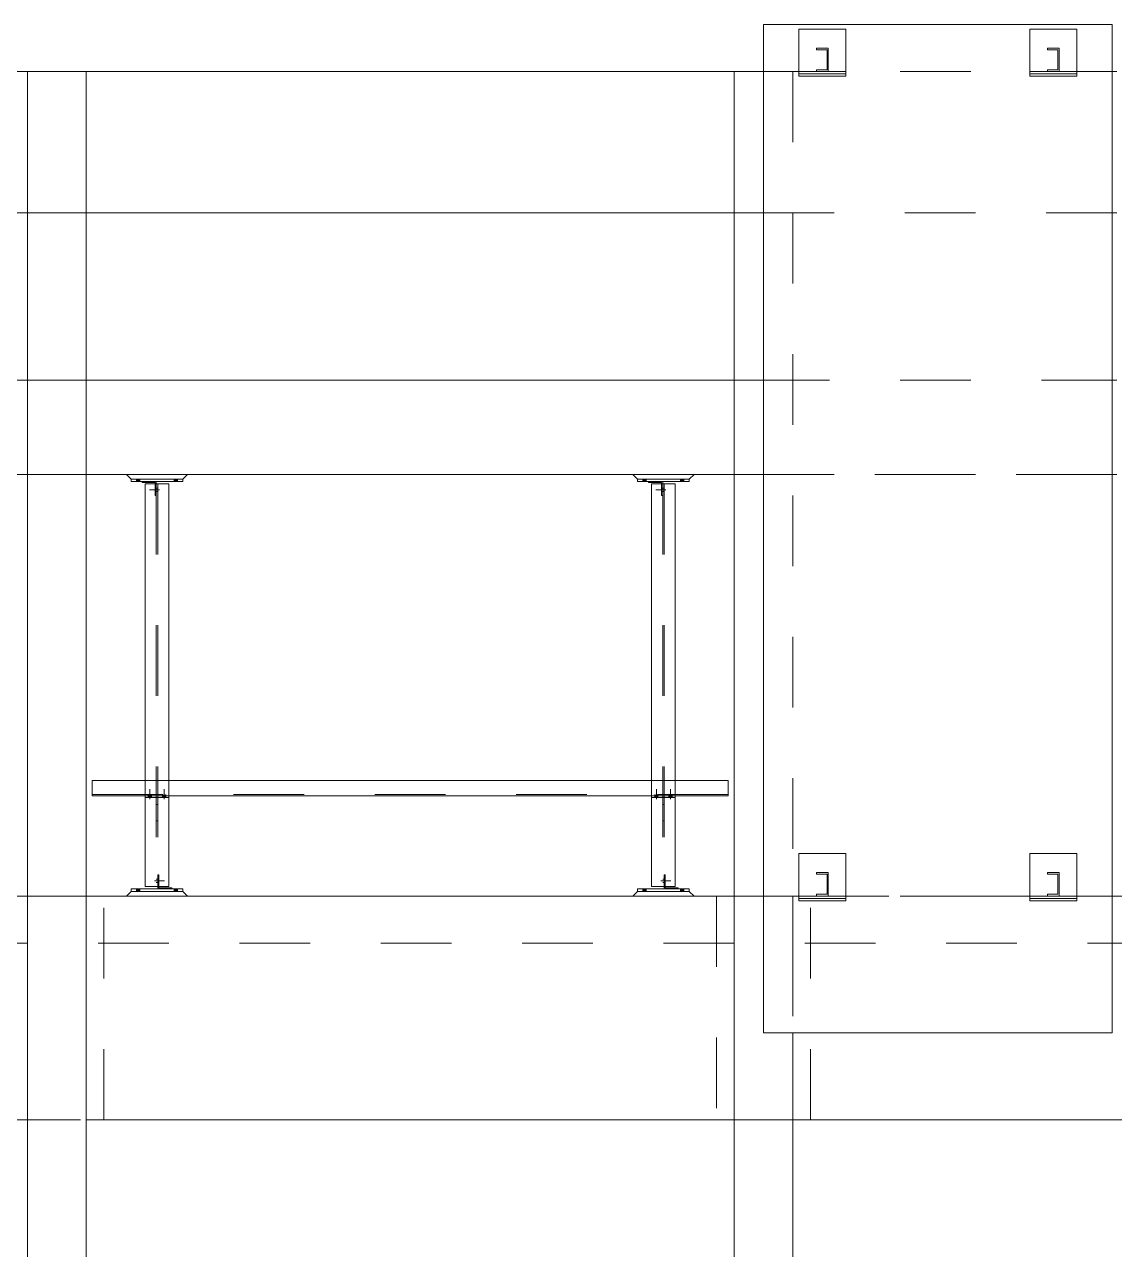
# Model space of a CAD drawing. Header units: millimetres. Extents: x 663313 to 1226001, y 1431724 to 1620898.
# Drawn here: x 663731.79 to 663736.42, y 1524734.38 to 1524739.58 of the extents above; entities that cross this region are included whole.
import ezdxf

# ---------------------------------------------------------------- set-up
doc = ezdxf.new("R2010")
doc.units = ezdxf.units.MM
for name, pattern in [('XKITLINE00', [0]), ('XKITLINE01', [4, 1, -1, 1, -1]), ('XKITLINE02', [4, 2, -2])]:
    doc.linetypes.add(name, pattern=pattern)
for name, color, linetype, lineweight in [('Bolt', 7, 'Continuous', 0), ('Part', 7, 'Continuous', 0), ('S-GRID', 7, 'Continuous', 9)]:
    doc.layers.add(name, color=color, linetype=linetype, lineweight=lineweight)

# ---------------------------------------------------------------- blocks, each defined once
blk = doc.blocks.new('*A2523977')
at = {"layer": 'Part', "color": 7, "linetype": 'XKITLINE00', "lineweight": 0}
for p, q in [((217.067282, 41.815369), (267.900591, 41.815369)), ((277.900591, 41.815369), (277.767257, 41.815369)), ((217.067282, 37.815369), (267.900591, 37.815369)), ((277.900591, 37.815369), (277.767257, 37.815369))]:
    blk.add_line(p, q, dxfattribs=at)
at = {"layer": 'Part', "color": 7, "linetype": 'XKITLINE02', "lineweight": 0}
for p, q in [((277.767257, 41.815369), (267.900591, 41.815369)), ((267.900591, 37.815369), (277.767257, 37.815369))]:
    blk.add_line(p, q, dxfattribs=at)
blk = doc.blocks.new('*A2524978')
at = {"layer": 'Part', "color": 7, "linetype": 'XKITLINE02', "lineweight": 0}
for p, q in [((268.900572, 41.748703), (268.900572, 41.815369)), ((268.900572, 41.815369), (268.900586, 41.815369)), ((268.900572, 41.815369), (270.233919, 41.815369)), ((268.900586, 41.748703), (268.900572, 41.748703)), ((268.900572, 41.748703), (270.233919, 41.748703)), ((268.900586, 41.748703), (268.900586, 41.815369)), ((270.233905, 41.748703), (270.233905, 41.815369)), ((270.233919, 41.815369), (270.233919, 41.748703))]:
    blk.add_line(p, q, dxfattribs=at)
blk = doc.blocks.new('*A2525979')
at = {"layer": 'Part', "color": 7, "linetype": 'XKITLINE02', "lineweight": 0}
for p, q in [((270.233921, 43.015369), (268.900587, 43.015369)), ((268.900587, 43.015369), (268.900587, 41.682036)), ((268.900588, 41.682036), (268.900588, 43.015369)), ((270.233921, 41.682036), (270.233921, 43.015369)), ((270.233921, 43.015369), (270.233921, 41.682036)), ((268.900587, 41.682036), (270.233921, 41.682036))]:
    blk.add_line(p, q, dxfattribs=at)
blk = doc.blocks.new('*A2526980')
at = {"layer": 'Part', "color": 7, "linetype": 'XKITLINE02', "lineweight": 0}
for p, q in [((269.400574, 42.432036), (269.400574, 42.482036)), ((269.400574, 42.482036), (269.733921, 42.482036)), ((269.700587, 42.432036), (269.400574, 42.432036)), ((269.400587, 42.432036), (269.400587, 42.482036)), ((269.700574, 41.865369), (269.700574, 42.432036)), ((269.700587, 41.865369), (269.700587, 42.432036)), ((269.733907, 41.815369), (269.733907, 42.482036)), ((269.733921, 41.815369), (269.733921, 42.482036)), ((269.400574, 41.815369), (269.400574, 41.865369)), ((269.400574, 41.865369), (269.700587, 41.865369)), ((269.733921, 41.815369), (269.400574, 41.815369)), ((269.400587, 41.815369), (269.400587, 41.865369))]:
    blk.add_line(p, q, dxfattribs=at)
blk = doc.blocks.new('*A2527981')
at = {"layer": 'S-GRID', "color": 7, "linetype": 'XKITLINE01', "lineweight": 0}
blk.add_line((170.447252, 18.482036), (412.473057, 18.482036), dxfattribs=at)
blk = doc.blocks.new('*A2528982')
at = {"layer": 'Part', "color": 7, "linetype": 'XKITLINE00', "lineweight": 0}
for p, q in [((217.067303, 33.082036), (267.900591, 33.082036)), ((277.900591, 33.082036), (277.767257, 33.082036)), ((217.067303, 30.415369), (267.900591, 30.415369)), ((277.900591, 30.415369), (277.767257, 30.415369))]:
    blk.add_line(p, q, dxfattribs=at)
at = {"layer": 'Part', "color": 7, "linetype": 'XKITLINE02', "lineweight": 0}
for p, q in [((277.767257, 33.082036), (267.900591, 33.082036)), ((397.052182, 30.415369), (267.900591, 30.415369)), ((267.900591, 30.415369), (277.767257, 30.415369))]:
    blk.add_line(p, q, dxfattribs=at)
blk = doc.blocks.new('*A2529983')
at = {"layer": 'Part', "color": 7, "linetype": 'XKITLINE02', "lineweight": 0}
for p, q in [((217.06746, 18.482036), (336.243297, 18.482036)), ((217.06746, 17.148703), (336.243297, 17.148703))]:
    blk.add_line(p, q, dxfattribs=at)
blk = doc.blocks.new('*A2530984')
at = {"layer": 'Part', "color": 7, "linetype": 'XKITLINE00', "lineweight": 0}
for p, q in [((248.733949, 18.482036), (248.733932, 18.482036)), ((248.733949, 12.148703), (248.733949, 18.482036)), ((248.733949, 18.482036), (267.900591, 18.482036)), ((277.900591, 18.482036), (277.767257, 18.482036)), ((287.067282, 14.615369), (287.067282, 12.148703)), ((248.733932, 12.148703), (248.733949, 12.148703)), ((287.067282, 12.148703), (248.733949, 12.148703))]:
    blk.add_line(p, q, dxfattribs=at)
at = {"layer": 'Part', "color": 7, "linetype": 'XKITLINE02', "lineweight": 0}
for p, q in [((248.733932, 18.482036), (248.733932, 12.148703)), ((248.733932, 18.482036), (248.733949, 18.482036)), ((277.767257, 18.482036), (267.900591, 18.482036)), ((287.067282, 18.482036), (277.900591, 18.482036)), ((287.067265, 12.148703), (287.067265, 18.482036)), ((287.067282, 18.482036), (287.067282, 14.615369)), ((248.733949, 12.148703), (248.733932, 12.148703))]:
    blk.add_line(p, q, dxfattribs=at)
blk = doc.blocks.new('*A2531985')
at = {"layer": 'Part', "color": 7, "linetype": 'XKITLINE00', "lineweight": 0}
for p, q in [((277.767257, 43.148703), (267.90058, 43.148703)), ((267.900591, 14.615369), (267.900591, 43.148703)), ((277.767257, 43.148703), (277.767257, 14.615369)), ((277.767257, 14.615369), (267.90058, 14.615369))]:
    blk.add_line(p, q, dxfattribs=at)
at = {"layer": 'Part', "color": 7, "linetype": 'XKITLINE02', "lineweight": 0}
for p, q in [((267.90058, 43.148703), (267.90058, 14.615369)), ((277.767247, 14.615369), (277.767247, 43.148703))]:
    blk.add_line(p, q, dxfattribs=at)
blk = doc.blocks.new('*A2532986')
at = {"layer": 'Part', "color": 7, "linetype": 'XKITLINE02', "lineweight": 0}
for p, q in [((268.900565, 18.415369), (268.900565, 18.482036)), ((268.900565, 18.482036), (268.900579, 18.482036)), ((268.900565, 18.482036), (270.233912, 18.482036)), ((268.900579, 18.415369), (268.900565, 18.415369)), ((268.900565, 18.415369), (270.233912, 18.415369)), ((268.900579, 18.415369), (268.900579, 18.482036)), ((270.233898, 18.415369), (270.233898, 18.482036)), ((270.233912, 18.482036), (270.233912, 18.415369))]:
    blk.add_line(p, q, dxfattribs=at)
blk = doc.blocks.new('*A2533987')
at = {"layer": 'Part', "color": 7, "linetype": 'XKITLINE02', "lineweight": 0}
for p, q in [((270.233914, 19.682036), (268.90058, 19.682036)), ((268.90058, 19.682036), (268.90058, 18.348703)), ((268.900581, 18.348703), (268.900581, 19.682036)), ((270.233914, 18.348703), (270.233914, 19.682036)), ((270.233914, 19.682036), (270.233914, 18.348703)), ((268.90058, 18.348703), (270.233914, 18.348703))]:
    blk.add_line(p, q, dxfattribs=at)
blk = doc.blocks.new('*A2534988')
at = {"layer": 'Part', "color": 7, "linetype": 'XKITLINE02', "lineweight": 0}
for p, q in [((269.400567, 19.098703), (269.400567, 19.148703)), ((269.400567, 19.148703), (269.733914, 19.148703)), ((269.70058, 19.098703), (269.400567, 19.098703)), ((269.40058, 19.098703), (269.40058, 19.148703)), ((269.700567, 18.532036), (269.700567, 19.098703)), ((269.70058, 18.532036), (269.70058, 19.098703)), ((269.7339, 18.482036), (269.7339, 19.148703)), ((269.733914, 18.482036), (269.733914, 19.148703)), ((269.400567, 18.482036), (269.400567, 18.532036)), ((269.400567, 18.532036), (269.70058, 18.532036)), ((269.733914, 18.482036), (269.400567, 18.482036)), ((269.40058, 18.482036), (269.40058, 18.532036))]:
    blk.add_line(p, q, dxfattribs=at)
blk = doc.blocks.new('*A25961050')
at = {"layer": 'Part', "color": 7, "linetype": 'XKITLINE02', "lineweight": 0}
for p, q in [((249.233932, 18.482036), (246.567259, 18.482036)), ((246.567265, 18.482036), (246.567265, 12.148703)), ((249.233932, 12.148703), (249.233932, 18.482036)), ((246.567259, 12.148703), (249.233932, 12.148703))]:
    blk.add_line(p, q, dxfattribs=at)
blk = doc.blocks.new('*A25981052')
at = {"layer": 'Part', "color": 7, "linetype": 'XKITLINE00', "lineweight": 0}
for p, q in [((267.067262, 18.482036), (267.900591, 18.482036)), ((267.067282, -8.917981), (267.067282, 18.482036)), ((268.733949, 14.615369), (268.733949, -8.917981))]:
    blk.add_line(p, q, dxfattribs=at)
at = {"layer": 'Part', "color": 7, "linetype": 'XKITLINE02', "lineweight": 0}
for p, q in [((267.067262, -8.917981), (267.067262, 18.482036)), ((267.067282, 18.482036), (267.067262, 18.482036)), ((267.900591, 18.482036), (268.733949, 18.482036)), ((268.733928, -8.917981), (268.733928, 18.482036)), ((268.733949, 18.482036), (268.733949, 14.615369)), ((268.733949, -8.917981), (267.067262, -8.917981))]:
    blk.add_line(p, q, dxfattribs=at)
blk = doc.blocks.new('*A25991053')
at = {"layer": 'Part', "color": 7, "linetype": 'XKITLINE02', "lineweight": 0}
for p, q in [((248.900608, 21.748703), (248.900608, 21.315369)), ((248.900608, 21.748703), (248.900617, 21.748703)), ((248.900609, 21.748703), (248.900617, 21.748703)), ((266.900608, 21.748703), (266.900608, 21.315369)), ((248.900617, 21.315369), (248.900608, 21.315369)), ((248.900609, 21.355369), (248.900616, 21.355369)), ((248.900609, 21.355369), (266.900616, 21.355369))]:
    blk.add_line(p, q, dxfattribs=at)
at = {"layer": 'Part', "color": 7, "linetype": 'XKITLINE00', "lineweight": 0}
for p, q in [((248.900617, 21.748703), (248.900617, 21.315369)), ((248.900617, 21.748703), (266.900617, 21.748703)), ((266.900617, 21.748703), (266.900617, 21.315369)), ((248.900608, 21.315369), (248.900617, 21.315369)), ((266.900617, 21.315369), (248.900617, 21.315369))]:
    blk.add_line(p, q, dxfattribs=at)
blk = doc.blocks.new('*A26001054')
at = {"layer": 'Part', "color": 7, "linetype": 'XKITLINE00', "lineweight": 0}
for p, q in [((267.067262, 41.815369), (267.900591, 41.815369)), ((267.067282, 18.482036), (267.067282, 41.815369)), ((267.067262, 18.482036), (267.900591, 18.482036))]:
    blk.add_line(p, q, dxfattribs=at)
at = {"layer": 'Part', "color": 7, "linetype": 'XKITLINE02', "lineweight": 0}
for p, q in [((267.067262, 41.815369), (267.067262, 18.482036)), ((267.067282, 41.815369), (267.067262, 41.815369)), ((267.900591, 41.815369), (268.733949, 41.815369)), ((268.733928, 41.815369), (268.733928, 18.482036)), ((268.733949, 41.815369), (268.733949, 18.482036)), ((267.067282, 18.482036), (267.067262, 18.482036)), ((268.733949, 18.482036), (267.900591, 18.482036))]:
    blk.add_line(p, q, dxfattribs=at)
blk = doc.blocks.new('*A26011055')
at = {"layer": 'Part', "color": 7, "linetype": 'XKITLINE00', "lineweight": 0}
for p, q in [((251.467274, 30.282036), (250.0006, 30.282036)), ((251.467274, 30.215369), (250.0006, 30.215369)), ((250.000607, 30.215369), (250.000607, 30.282036)), ((251.467274, 30.282036), (251.467266, 30.282036)), ((251.467266, 30.215369), (251.467274, 30.215369)), ((251.467274, 30.215369), (251.467274, 30.282036))]:
    blk.add_line(p, q, dxfattribs=at)
at = {"layer": 'Part', "color": 7, "linetype": 'XKITLINE02', "lineweight": 0}
for p, q in [((250.0006, 30.215369), (250.0006, 30.282036)), ((250.0006, 30.282036), (250.000607, 30.282036)), ((250.0006, 30.215369), (250.000607, 30.215369)), ((251.467266, 30.215369), (251.467266, 30.282036))]:
    blk.add_line(p, q, dxfattribs=at)
blk = doc.blocks.new('*A26021056')
at = {"layer": 'Part', "color": 7, "linetype": 'XKITLINE02', "lineweight": 0}
for p, q in [((251.600609, 30.415369), (249.867265, 30.415369)), ((249.867265, 30.415369), (250.0006, 30.282036)), ((250.0006, 30.282036), (250.000607, 30.282036)), ((251.467266, 30.282036), (251.600598, 30.415369)), ((251.600609, 30.415369), (251.600598, 30.415369))]:
    blk.add_line(p, q, dxfattribs=at)
at = {"layer": 'Part', "color": 7, "linetype": 'XKITLINE00', "lineweight": 0}
for p, q in [((250.000607, 30.282036), (249.867275, 30.415369)), ((251.467274, 30.282036), (250.0006, 30.282036)), ((251.467266, 30.282036), (251.467274, 30.282036)), ((251.467274, 30.282036), (251.600609, 30.415369))]:
    blk.add_line(p, q, dxfattribs=at)
blk = doc.blocks.new('*A26031057')
at = {"layer": 'Part', "color": 7, "linetype": 'XKITLINE02', "lineweight": 0}
for p, q in [((250.313935, 30.182036), (250.313935, 30.215369)), ((250.313935, 30.215369), (250.713939, 30.215369)), ((250.680602, 29.815369), (250.680602, 30.182036)), ((250.713935, 29.815369), (250.713935, 30.215369)), ((250.680606, 30.148703), (250.680606, 29.815369)), ((250.713939, 30.148703), (250.713939, 29.815369)), ((250.713939, 29.815369), (250.680602, 29.815369))]:
    blk.add_line(p, q, dxfattribs=at)
at = {"layer": 'Part', "color": 7, "linetype": 'XKITLINE00', "lineweight": 0}
for p, q in [((250.313939, 30.182036), (250.313935, 30.182036)), ((250.313939, 30.182036), (250.313939, 30.215369)), ((250.680606, 30.182036), (250.313939, 30.182036)), ((250.680602, 30.182036), (250.680606, 30.182036)), ((250.680606, 30.182036), (250.680606, 30.148703)), ((250.713939, 30.215369), (250.713939, 30.148703))]:
    blk.add_line(p, q, dxfattribs=at)
blk = doc.blocks.new('*A26041058')
at = {"layer": 'Part', "color": 7, "linetype": 'XKITLINE02', "lineweight": 0}
for p, q in [((264.733934, 30.148703), (264.733934, 18.748703)), ((264.733934, 30.148703), (264.73394, 30.148703)), ((264.733934, 30.148703), (264.73394, 30.148703)), ((264.733934, 18.748703), (264.733934, 30.148703)), ((265.047267, 30.148703), (265.047267, 18.748703)), ((265.047273, 30.148703), (265.047273, 18.748703)), ((265.087267, 30.148703), (265.087267, 18.748703)), ((265.087273, 30.148703), (265.087273, 18.748703)), ((265.4006, 30.148703), (265.4006, 18.748703)), ((265.400601, 18.748703), (265.400601, 30.148703)), ((264.73394, 21.748703), (264.73394, 21.275369)), ((265.400607, 21.748703), (265.400607, 21.275369)), ((264.733934, 18.748703), (264.73394, 18.748703)), ((264.733934, 18.748703), (264.73394, 18.748703))]:
    blk.add_line(p, q, dxfattribs=at)
at = {"layer": 'Part', "color": 7, "linetype": 'XKITLINE00', "lineweight": 0}
for p, q in [((265.400607, 30.148703), (264.73394, 30.148703)), ((264.73394, 30.148703), (264.73394, 21.748703)), ((265.400607, 30.148703), (265.400607, 21.748703)), ((264.73394, 21.275369), (264.73394, 18.748703)), ((265.400607, 21.275369), (265.400607, 18.748703)), ((264.73394, 18.748703), (265.400607, 18.748703))]:
    blk.add_line(p, q, dxfattribs=at)
blk = doc.blocks.new('*A26051059')
at = {"layer": 'Part', "color": 7, "linetype": 'XKITLINE02', "lineweight": 0}
for p, q in [((250.4006, 30.148703), (250.400607, 30.148703)), ((250.4006, 18.748703), (250.4006, 30.148703)), ((250.400601, 30.148703), (250.400601, 18.748703)), ((250.400601, 30.148703), (250.400607, 30.148703)), ((250.713934, 30.148703), (250.713934, 18.748703)), ((250.71394, 30.148703), (250.71394, 18.748703)), ((250.753934, 30.148703), (250.753934, 18.748703)), ((250.75394, 30.148703), (250.75394, 18.748703)), ((251.067267, 18.748703), (251.067267, 30.148703)), ((251.067267, 30.148703), (251.067267, 18.748703)), ((250.400607, 21.748703), (250.400607, 21.275369)), ((251.067274, 21.748703), (251.067274, 21.275369)), ((250.4006, 18.748703), (250.400607, 18.748703)), ((250.400601, 18.748703), (250.400607, 18.748703))]:
    blk.add_line(p, q, dxfattribs=at)
at = {"layer": 'Part', "color": 7, "linetype": 'XKITLINE00', "lineweight": 0}
for p, q in [((251.067274, 30.148703), (250.400607, 30.148703)), ((250.400607, 30.148703), (250.400607, 21.748703)), ((251.067274, 30.148703), (251.067274, 21.748703)), ((250.400607, 21.275369), (250.400607, 18.748703)), ((251.067274, 21.275369), (251.067274, 18.748703)), ((250.400607, 18.748703), (251.067274, 18.748703))]:
    blk.add_line(p, q, dxfattribs=at)
blk = doc.blocks.new('*A26061060')
at = {"layer": 'Bolt', "color": 7, "linetype": 'XKITLINE02', "lineweight": 0}
for p, q in [((250.806737, 29.982036), (250.520604, 29.982036)), ((250.713936, 30.028703), (250.680602, 30.028703)), ((250.713938, 29.935369), (250.680605, 29.935369)), ((250.753936, 30.028703), (250.713936, 30.028703)), ((250.753937, 29.935369), (250.713937, 29.935369))]:
    blk.add_line(p, q, dxfattribs=at)
blk = doc.blocks.new('*A26071061')
at = {"layer": 'Bolt'}
for points in [[(250.154, 30.215), (250.154, 30.282), (250.247, 30.282), (250.247, 30.215)], [(251.221, 30.215), (251.221, 30.282), (251.314, 30.282), (251.314, 30.215)]]:
    blk.add_hatch(color=7, dxfattribs=at).paths.add_polyline_path(points, flags=17)
at = {"layer": 'Bolt', "color": 7, "linetype": 'XKITLINE00', "lineweight": 0}
for p, q in [((250.154, 30.282), (250.154, 30.215)), ((250.201, 30.282), (250.201, 30.215)), ((250.247, 30.282), (250.247, 30.215)), ((251.221, 30.282), (251.221, 30.215)), ((251.267, 30.282), (251.267, 30.215)), ((251.314, 30.282), (251.314, 30.215))]:
    blk.add_line(p, q, dxfattribs=at)
blk = doc.blocks.new('*A26081062')
at = {"layer": 'Part', "color": 7, "linetype": 'XKITLINE00', "lineweight": 0}
for p, q in [((250.0006, 18.682036), (250.000607, 18.682036)), ((250.0006, 18.615369), (250.000607, 18.615369)), ((250.000607, 18.682036), (251.467274, 18.682036)), ((250.000607, 18.615369), (250.000607, 18.682036)), ((250.000607, 18.615369), (251.467274, 18.615369)), ((251.467274, 18.615369), (251.467274, 18.682036))]:
    blk.add_line(p, q, dxfattribs=at)
at = {"layer": 'Part', "color": 7, "linetype": 'XKITLINE02', "lineweight": 0}
for p, q in [((250.0006, 18.682036), (250.0006, 18.615369)), ((251.467266, 18.615369), (251.467266, 18.682036))]:
    blk.add_line(p, q, dxfattribs=at)
blk = doc.blocks.new('*A26091063')
at = {"layer": 'Part', "color": 7, "linetype": 'XKITLINE02', "lineweight": 0}
for p, q in [((249.867265, 18.482036), (250.0006, 18.615369)), ((249.867275, 18.482036), (249.867265, 18.482036)), ((249.867265, 18.482036), (251.600609, 18.482036)), ((251.600598, 18.482036), (251.467266, 18.615369))]:
    blk.add_line(p, q, dxfattribs=at)
at = {"layer": 'Part', "color": 7, "linetype": 'XKITLINE00', "lineweight": 0}
for p, q in [((250.000607, 18.615369), (249.867275, 18.482036)), ((250.0006, 18.615369), (250.000607, 18.615369)), ((250.000607, 18.615369), (251.467274, 18.615369)), ((251.467266, 18.615369), (251.467274, 18.615369)), ((251.467274, 18.615369), (251.600609, 18.482036))]:
    blk.add_line(p, q, dxfattribs=at)
blk = doc.blocks.new('*A26101064')
at = {"layer": 'Part', "color": 7, "linetype": 'XKITLINE02', "lineweight": 0}
for p, q in [((250.753935, 18.682036), (250.753935, 19.082036)), ((250.753935, 19.082036), (250.787272, 19.082036)), ((250.753939, 19.082036), (250.753939, 18.748703)), ((250.787268, 19.082036), (250.787268, 18.715369)), ((250.787272, 19.082036), (250.787272, 18.748703)), ((250.753935, 18.682036), (251.153939, 18.682036)), ((251.153935, 18.682036), (251.153935, 18.715369))]:
    blk.add_line(p, q, dxfattribs=at)
at = {"layer": 'Part', "color": 7, "linetype": 'XKITLINE00', "lineweight": 0}
for p, q in [((250.753939, 18.748703), (250.753939, 18.682036)), ((250.787272, 18.748703), (250.787272, 18.715369)), ((250.787268, 18.715369), (250.787272, 18.715369)), ((250.787272, 18.715369), (251.153939, 18.715369)), ((251.153939, 18.715369), (251.153939, 18.682036))]:
    blk.add_line(p, q, dxfattribs=at)
blk = doc.blocks.new('*A26111065')
at = {"layer": 'Bolt', "color": 7, "linetype": 'XKITLINE02', "lineweight": 0}
for p, q in [((250.661137, 18.915369), (250.94727, 18.915369)), ((250.713936, 18.868703), (250.753936, 18.868703)), ((250.713937, 18.962036), (250.753937, 18.962036)), ((250.753936, 18.868703), (250.787269, 18.868703)), ((250.753938, 18.962036), (250.787272, 18.962036))]:
    blk.add_line(p, q, dxfattribs=at)
blk = doc.blocks.new('*A26121066')
at = {"layer": 'Bolt'}
for points in [[(250.154, 18.615), (250.154, 18.682), (250.247, 18.682), (250.247, 18.615)], [(251.221, 18.615), (251.221, 18.682), (251.314, 18.682), (251.314, 18.615)]]:
    blk.add_hatch(color=7, dxfattribs=at).paths.add_polyline_path(points, flags=17)
at = {"layer": 'Bolt', "color": 7, "linetype": 'XKITLINE00', "lineweight": 0}
for p, q in [((250.154, 18.615), (250.154, 18.682)), ((250.201, 18.615), (250.201, 18.682)), ((250.247, 18.615), (250.247, 18.682)), ((251.221, 18.615), (251.221, 18.682)), ((251.267, 18.615), (251.267, 18.682)), ((251.314, 18.615), (251.314, 18.682))]:
    blk.add_line(p, q, dxfattribs=at)
blk = doc.blocks.new('*A26131067')
at = {"layer": 'Part', "color": 7, "linetype": 'XKITLINE00', "lineweight": 0}
for p, q in [((265.800607, 30.282036), (264.333933, 30.282036)), ((265.800607, 30.215369), (264.333933, 30.215369)), ((264.333941, 30.215369), (264.333941, 30.282036)), ((265.800607, 30.282036), (265.8006, 30.282036)), ((265.8006, 30.215369), (265.800607, 30.215369)), ((265.800607, 30.215369), (265.800607, 30.282036))]:
    blk.add_line(p, q, dxfattribs=at)
at = {"layer": 'Part', "color": 7, "linetype": 'XKITLINE02', "lineweight": 0}
for p, q in [((264.333933, 30.215369), (264.333933, 30.282036)), ((264.333933, 30.282036), (264.333941, 30.282036)), ((264.333933, 30.215369), (264.333941, 30.215369)), ((265.8006, 30.215369), (265.8006, 30.282036))]:
    blk.add_line(p, q, dxfattribs=at)
blk = doc.blocks.new('*A26141068')
at = {"layer": 'Part', "color": 7, "linetype": 'XKITLINE02', "lineweight": 0}
for p, q in [((265.933942, 30.415369), (264.200598, 30.415369)), ((264.200598, 30.415369), (264.333933, 30.282036)), ((264.333933, 30.282036), (264.333941, 30.282036)), ((265.8006, 30.282036), (265.933932, 30.415369)), ((265.933942, 30.415369), (265.933932, 30.415369))]:
    blk.add_line(p, q, dxfattribs=at)
at = {"layer": 'Part', "color": 7, "linetype": 'XKITLINE00', "lineweight": 0}
for p, q in [((264.333941, 30.282036), (264.200609, 30.415369)), ((265.800607, 30.282036), (264.333933, 30.282036)), ((265.8006, 30.282036), (265.800607, 30.282036)), ((265.800607, 30.282036), (265.933942, 30.415369))]:
    blk.add_line(p, q, dxfattribs=at)
blk = doc.blocks.new('*A26151069')
at = {"layer": 'Part', "color": 7, "linetype": 'XKITLINE02', "lineweight": 0}
for p, q in [((264.647268, 30.182036), (264.647268, 30.215369)), ((264.647268, 30.215369), (265.047272, 30.215369)), ((265.013935, 29.815369), (265.013935, 30.182036)), ((265.047268, 29.815369), (265.047268, 30.215369)), ((265.013939, 30.148703), (265.013939, 29.815369)), ((265.047272, 30.148703), (265.047272, 29.815369)), ((265.047272, 29.815369), (265.013935, 29.815369))]:
    blk.add_line(p, q, dxfattribs=at)
at = {"layer": 'Part', "color": 7, "linetype": 'XKITLINE00', "lineweight": 0}
for p, q in [((264.647272, 30.182036), (264.647268, 30.182036)), ((264.647272, 30.182036), (264.647272, 30.215369)), ((265.013939, 30.182036), (264.647272, 30.182036)), ((265.013935, 30.182036), (265.013939, 30.182036)), ((265.013939, 30.182036), (265.013939, 30.148703)), ((265.047272, 30.215369), (265.047272, 30.148703))]:
    blk.add_line(p, q, dxfattribs=at)
blk = doc.blocks.new('*A26161070')
at = {"layer": 'Bolt', "color": 7, "linetype": 'XKITLINE02', "lineweight": 0}
for p, q in [((265.14007, 29.982036), (264.853937, 29.982036)), ((265.047269, 30.028703), (265.013936, 30.028703)), ((265.047272, 29.935369), (265.013938, 29.935369)), ((265.08727, 30.028703), (265.04727, 30.028703)), ((265.087271, 29.935369), (265.047271, 29.935369))]:
    blk.add_line(p, q, dxfattribs=at)
blk = doc.blocks.new('*A26171071')
at = {"layer": 'Bolt'}
for points in [[(264.487, 30.215), (264.487, 30.282), (264.581, 30.282), (264.581, 30.215)], [(265.554, 30.215), (265.554, 30.282), (265.647, 30.282), (265.647, 30.215)]]:
    blk.add_hatch(color=7, dxfattribs=at).paths.add_polyline_path(points, flags=17)
at = {"layer": 'Bolt', "color": 7, "linetype": 'XKITLINE00', "lineweight": 0}
for p, q in [((264.487, 30.282), (264.487, 30.215)), ((264.534, 30.282), (264.534, 30.215)), ((264.581, 30.282), (264.581, 30.215)), ((265.554, 30.282), (265.554, 30.215)), ((265.601, 30.282), (265.601, 30.215)), ((265.647, 30.282), (265.647, 30.215))]:
    blk.add_line(p, q, dxfattribs=at)
blk = doc.blocks.new('*A26181072')
at = {"layer": 'Part', "color": 7, "linetype": 'XKITLINE00', "lineweight": 0}
for p, q in [((264.333933, 18.682036), (264.333941, 18.682036)), ((264.333933, 18.615369), (264.333941, 18.615369)), ((264.333941, 18.682036), (265.800607, 18.682036)), ((264.333941, 18.615369), (264.333941, 18.682036)), ((264.333941, 18.615369), (265.800607, 18.615369)), ((265.800607, 18.615369), (265.800607, 18.682036))]:
    blk.add_line(p, q, dxfattribs=at)
at = {"layer": 'Part', "color": 7, "linetype": 'XKITLINE02', "lineweight": 0}
for p, q in [((264.333933, 18.682036), (264.333933, 18.615369)), ((265.8006, 18.615369), (265.8006, 18.682036))]:
    blk.add_line(p, q, dxfattribs=at)
blk = doc.blocks.new('*A26191073')
at = {"layer": 'Part', "color": 7, "linetype": 'XKITLINE02', "lineweight": 0}
for p, q in [((264.200598, 18.482036), (264.333933, 18.615369)), ((264.200609, 18.482036), (264.200598, 18.482036)), ((264.200598, 18.482036), (265.933942, 18.482036)), ((265.933932, 18.482036), (265.8006, 18.615369))]:
    blk.add_line(p, q, dxfattribs=at)
at = {"layer": 'Part', "color": 7, "linetype": 'XKITLINE00', "lineweight": 0}
for p, q in [((264.333941, 18.615369), (264.200609, 18.482036)), ((264.333933, 18.615369), (264.333941, 18.615369)), ((264.333941, 18.615369), (265.800607, 18.615369)), ((265.8006, 18.615369), (265.800607, 18.615369)), ((265.800607, 18.615369), (265.933942, 18.482036))]:
    blk.add_line(p, q, dxfattribs=at)
blk = doc.blocks.new('*A26201074')
at = {"layer": 'Part', "color": 7, "linetype": 'XKITLINE02', "lineweight": 0}
for p, q in [((265.087268, 18.682036), (265.087268, 19.082036)), ((265.087268, 19.082036), (265.120606, 19.082036)), ((265.087272, 19.082036), (265.087272, 18.748703)), ((265.120602, 19.082036), (265.120602, 18.715369)), ((265.120606, 19.082036), (265.120606, 18.748703)), ((265.087268, 18.682036), (265.487272, 18.682036)), ((265.487268, 18.682036), (265.487268, 18.715369))]:
    blk.add_line(p, q, dxfattribs=at)
at = {"layer": 'Part', "color": 7, "linetype": 'XKITLINE00', "lineweight": 0}
for p, q in [((265.087272, 18.748703), (265.087272, 18.682036)), ((265.120606, 18.748703), (265.120606, 18.715369)), ((265.120602, 18.715369), (265.120606, 18.715369)), ((265.120606, 18.715369), (265.487272, 18.715369)), ((265.487272, 18.715369), (265.487272, 18.682036))]:
    blk.add_line(p, q, dxfattribs=at)
blk = doc.blocks.new('*A26211075')
at = {"layer": 'Bolt', "color": 7, "linetype": 'XKITLINE02', "lineweight": 0}
for p, q in [((264.99447, 18.915369), (265.280604, 18.915369)), ((265.04727, 18.868703), (265.08727, 18.868703)), ((265.047271, 18.962036), (265.087271, 18.962036)), ((265.087269, 18.868703), (265.120602, 18.868703)), ((265.087272, 18.962036), (265.120605, 18.962036))]:
    blk.add_line(p, q, dxfattribs=at)
blk = doc.blocks.new('*A26221076')
at = {"layer": 'Bolt'}
for points in [[(264.487, 18.615), (264.487, 18.682), (264.581, 18.682), (264.581, 18.615)], [(265.554, 18.615), (265.554, 18.682), (265.647, 18.682), (265.647, 18.615)]]:
    blk.add_hatch(color=7, dxfattribs=at).paths.add_polyline_path(points, flags=17)
at = {"layer": 'Bolt', "color": 7, "linetype": 'XKITLINE00', "lineweight": 0}
for p, q in [((264.487, 18.615), (264.487, 18.682)), ((264.534, 18.615), (264.534, 18.682)), ((264.581, 18.615), (264.581, 18.682)), ((265.554, 18.615), (265.554, 18.682)), ((265.601, 18.615), (265.601, 18.682)), ((265.647, 18.615), (265.647, 18.682))]:
    blk.add_line(p, q, dxfattribs=at)
blk = doc.blocks.new('*A26231077')
at = {"layer": 'Part', "color": 7, "linetype": 'XKITLINE02', "lineweight": 0}
for p, q in [((251.067282, 21.315369), (250.400607, 21.315369)), ((250.400607, 21.315369), (250.400607, 21.275369)), ((251.067274, 21.315369), (251.067282, 21.315369)), ((251.067274, 21.315369), (251.067274, 21.275369))]:
    blk.add_line(p, q, dxfattribs=at)
at = {"layer": 'Part', "color": 7, "linetype": 'XKITLINE00', "lineweight": 0}
for p, q in [((250.400607, 21.275369), (250.400615, 21.275369)), ((250.400615, 21.275369), (250.400615, 21.315369)), ((251.067282, 21.275369), (250.400615, 21.275369)), ((251.067274, 21.275369), (251.067282, 21.275369)), ((251.067282, 21.275369), (251.067282, 21.315369))]:
    blk.add_line(p, q, dxfattribs=at)
blk = doc.blocks.new('*A26241078')
at = {"layer": 'Part', "color": 7, "linetype": 'XKITLINE00', "lineweight": 0}
for p, q in [((250.713949, 21.275369), (250.71394, 21.275369)), ((250.713949, 21.075369), (250.713949, 21.275369)), ((250.713949, 21.275369), (250.753949, 21.275369)), ((250.753949, 21.075369), (250.753949, 21.275369)), ((250.713942, 20.608703), (250.713949, 21.075369)), ((250.713949, 21.075369), (250.753949, 21.075369)), ((250.753949, 21.075369), (250.753942, 20.608703)), ((250.71394, 20.608703), (250.713942, 20.608703)), ((250.713942, 20.608703), (250.753942, 20.608703))]:
    blk.add_line(p, q, dxfattribs=at)
at = {"layer": 'Part', "color": 7, "linetype": 'XKITLINE02', "lineweight": 0}
for p, q in [((250.71394, 21.275369), (250.71394, 20.608703)), ((250.713949, 21.275369), (250.71394, 21.275369)), ((250.75394, 20.608703), (250.75394, 21.275369)), ((250.71394, 20.608703), (250.713942, 20.608703))]:
    blk.add_line(p, q, dxfattribs=at)
blk = doc.blocks.new('*A26251079')
at = {"layer": 'Bolt'}
for points in [[(250.487, 21.315), (250.487, 21.355), (250.581, 21.355), (250.581, 21.315)], [(250.487, 21.275), (250.487, 21.315), (250.581, 21.315), (250.581, 21.275)], [(250.887, 21.315), (250.887, 21.355), (250.981, 21.355), (250.981, 21.315)], [(250.887, 21.275), (250.887, 21.315), (250.981, 21.315), (250.981, 21.275)]]:
    blk.add_hatch(color=7, dxfattribs=at).paths.add_polyline_path(points, flags=17)
at = {"layer": 'Bolt', "color": 7, "linetype": 'XKITLINE00', "lineweight": 0}
for p, q in [((250.534, 21.223), (250.534, 21.509)), ((250.934, 21.223), (250.934, 21.509)), ((250.487, 21.315), (250.487, 21.355)), ((250.487, 21.275), (250.487, 21.315)), ((250.581, 21.315), (250.581, 21.355)), ((250.581, 21.275), (250.581, 21.315)), ((250.887, 21.315), (250.887, 21.355)), ((250.887, 21.275), (250.887, 21.315)), ((250.981, 21.315), (250.981, 21.355)), ((250.981, 21.275), (250.981, 21.315))]:
    blk.add_line(p, q, dxfattribs=at)
blk = doc.blocks.new('*A26261080')
at = {"layer": 'Part', "color": 7, "linetype": 'XKITLINE02', "lineweight": 0}
for p, q in [((265.400615, 21.315369), (264.73394, 21.315369)), ((264.73394, 21.315369), (264.73394, 21.275369)), ((265.400607, 21.315369), (265.400615, 21.315369)), ((265.400607, 21.315369), (265.400607, 21.275369))]:
    blk.add_line(p, q, dxfattribs=at)
at = {"layer": 'Part', "color": 7, "linetype": 'XKITLINE00', "lineweight": 0}
for p, q in [((264.73394, 21.275369), (264.733949, 21.275369)), ((264.733949, 21.275369), (264.733949, 21.315369)), ((265.400615, 21.275369), (264.733949, 21.275369)), ((265.400607, 21.275369), (265.400615, 21.275369)), ((265.400615, 21.275369), (265.400615, 21.315369))]:
    blk.add_line(p, q, dxfattribs=at)
blk = doc.blocks.new('*A26271081')
at = {"layer": 'Part', "color": 7, "linetype": 'XKITLINE00', "lineweight": 0}
for p, q in [((265.047282, 21.275369), (265.047274, 21.275369)), ((265.047282, 21.075369), (265.047282, 21.275369)), ((265.047282, 21.275369), (265.087282, 21.275369)), ((265.087282, 21.075369), (265.087282, 21.275369)), ((265.047276, 20.608703), (265.047282, 21.075369)), ((265.047282, 21.075369), (265.087282, 21.075369)), ((265.087282, 21.075369), (265.087276, 20.608703)), ((265.047274, 20.608703), (265.047276, 20.608703)), ((265.047276, 20.608703), (265.087276, 20.608703))]:
    blk.add_line(p, q, dxfattribs=at)
at = {"layer": 'Part', "color": 7, "linetype": 'XKITLINE02', "lineweight": 0}
for p, q in [((265.047274, 21.275369), (265.047274, 20.608703)), ((265.047282, 21.275369), (265.047274, 21.275369)), ((265.087274, 20.608703), (265.087274, 21.275369)), ((265.047274, 20.608703), (265.047276, 20.608703))]:
    blk.add_line(p, q, dxfattribs=at)
blk = doc.blocks.new('*A26281082')
at = {"layer": 'Bolt'}
for points in [[(264.821, 21.315), (264.821, 21.355), (264.914, 21.355), (264.914, 21.315)], [(264.821, 21.275), (264.821, 21.315), (264.914, 21.315), (264.914, 21.275)], [(265.221, 21.315), (265.221, 21.355), (265.314, 21.355), (265.314, 21.315)], [(265.221, 21.275), (265.221, 21.315), (265.314, 21.315), (265.314, 21.275)]]:
    blk.add_hatch(color=7, dxfattribs=at).paths.add_polyline_path(points, flags=17)
at = {"layer": 'Bolt', "color": 7, "linetype": 'XKITLINE00', "lineweight": 0}
for p, q in [((264.867, 21.223), (264.867, 21.509)), ((265.267, 21.223), (265.267, 21.509)), ((264.821, 21.315), (264.821, 21.355)), ((264.821, 21.275), (264.821, 21.315)), ((264.914, 21.315), (264.914, 21.355)), ((264.914, 21.275), (264.914, 21.315)), ((265.221, 21.315), (265.221, 21.355)), ((265.221, 21.275), (265.221, 21.315)), ((265.314, 21.315), (265.314, 21.355)), ((265.314, 21.275), (265.314, 21.315))]:
    blk.add_line(p, q, dxfattribs=at)
blk = doc.blocks.new('*A26301084')
at = {"layer": 'Part', "color": 7, "linetype": 'XKITLINE00', "lineweight": 0}
for p, q in [((248.733949, 18.482036), (247.067262, 18.482036)), ((247.067282, -8.917981), (247.067282, 18.482036)), ((248.733949, 18.482036), (248.733928, 18.482036)), ((248.733949, -8.917981), (248.733949, 18.482036))]:
    blk.add_line(p, q, dxfattribs=at)
at = {"layer": 'Part', "color": 7, "linetype": 'XKITLINE02', "lineweight": 0}
for p, q in [((247.067262, -8.917981), (247.067262, 18.482036)), ((247.067262, 18.482036), (247.067282, 18.482036)), ((248.733928, -8.917981), (248.733928, 18.482036)), ((248.733949, -8.917981), (247.067262, -8.917981))]:
    blk.add_line(p, q, dxfattribs=at)
blk = doc.blocks.new('*A26321086')
at = {"layer": 'Part', "color": 7, "linetype": 'XKITLINE00', "lineweight": 0}
for p, q in [((217.06746, 18.482036), (217.067442, 18.482036)), ((217.06746, 12.148703), (217.06746, 18.482036)), ((247.067282, 18.482036), (217.06746, 18.482036)), ((247.067282, 12.148703), (247.067282, 18.482036)), ((217.067442, 12.148703), (217.06746, 12.148703)), ((217.06746, 12.148703), (247.067282, 12.148703))]:
    blk.add_line(p, q, dxfattribs=at)
at = {"layer": 'Part', "color": 7, "linetype": 'XKITLINE02', "lineweight": 0}
for p, q in [((217.067442, 18.482036), (217.067442, 12.148703)), ((217.067442, 18.482036), (217.06746, 18.482036)), ((247.067265, 12.148703), (247.067265, 18.482036)), ((217.067442, 12.148703), (217.06746, 12.148703))]:
    blk.add_line(p, q, dxfattribs=at)
blk = doc.blocks.new('*A26331087')
at = {"layer": 'Part', "color": 7, "linetype": 'XKITLINE00', "lineweight": 0}
for p, q in [((248.733949, 41.815369), (247.067262, 41.815369)), ((247.067282, 18.482036), (247.067282, 41.815369)), ((248.733949, 41.815369), (248.733928, 41.815369)), ((248.733949, 18.482036), (248.733949, 41.815369)), ((248.733949, 18.482036), (247.067262, 18.482036)), ((248.733928, 18.482036), (248.733949, 18.482036))]:
    blk.add_line(p, q, dxfattribs=at)
at = {"layer": 'Part', "color": 7, "linetype": 'XKITLINE02', "lineweight": 0}
for p, q in [((247.067262, 18.482036), (247.067262, 41.815369)), ((247.067262, 41.815369), (247.067282, 41.815369)), ((248.733928, 41.815369), (248.733928, 18.482036)), ((247.067262, 18.482036), (247.067282, 18.482036))]:
    blk.add_line(p, q, dxfattribs=at)
blk = doc.blocks.new('*A27101164')
at = {"layer": 'Part', "color": 7, "linetype": 'XKITLINE02', "lineweight": 0}
for p, q in [((269.233932, 18.482036), (266.567259, 18.482036)), ((266.567265, 18.482036), (266.567265, 12.148703)), ((269.233932, 12.148703), (269.233932, 18.482036)), ((266.567259, 12.148703), (269.233932, 12.148703))]:
    blk.add_line(p, q, dxfattribs=at)
blk = doc.blocks.new('*A27291183')
at = {"layer": 'Part', "color": 7, "linetype": 'XKITLINE02', "lineweight": 0}
for p, q in [((275.433921, 41.682036), (275.433921, 43.015369)), ((276.767255, 43.015369), (275.433921, 43.015369)), ((275.433921, 43.015369), (275.433921, 41.682036)), ((276.767254, 43.015369), (276.767254, 41.682036)), ((276.767255, 41.682036), (276.767255, 43.015369)), ((275.433921, 41.682036), (276.767255, 41.682036))]:
    blk.add_line(p, q, dxfattribs=at)
blk = doc.blocks.new('*A27911245')
at = {"layer": 'Part', "color": 7, "linetype": 'XKITLINE02', "lineweight": 0}
for p, q in [((275.433898, 18.415369), (275.433898, 18.482036)), ((275.433898, 18.482036), (275.433912, 18.482036)), ((275.433898, 18.482036), (276.767245, 18.482036)), ((275.433912, 18.415369), (275.433898, 18.415369)), ((275.433898, 18.415369), (276.767245, 18.415369)), ((275.433912, 18.415369), (275.433912, 18.482036)), ((276.767232, 18.415369), (276.767232, 18.482036)), ((276.767245, 18.482036), (276.767245, 18.415369))]:
    blk.add_line(p, q, dxfattribs=at)
blk = doc.blocks.new('*A27921246')
at = {"layer": 'Part', "color": 7, "linetype": 'XKITLINE02', "lineweight": 0}
for p, q in [((275.433914, 18.348703), (275.433914, 19.682036)), ((276.767248, 19.682036), (275.433914, 19.682036)), ((275.433914, 19.682036), (275.433914, 18.348703)), ((276.767247, 19.682036), (276.767247, 18.348703)), ((276.767248, 18.348703), (276.767248, 19.682036)), ((275.433914, 18.348703), (276.767248, 18.348703))]:
    blk.add_line(p, q, dxfattribs=at)
blk = doc.blocks.new('*A27931247')
at = {"layer": 'Part', "color": 7, "linetype": 'XKITLINE02', "lineweight": 0}
for p, q in [((275.9339, 19.098703), (275.9339, 19.148703)), ((275.9339, 19.148703), (276.267247, 19.148703)), ((276.233914, 19.098703), (275.9339, 19.098703)), ((275.933914, 19.098703), (275.933914, 19.148703)), ((276.2339, 18.532036), (276.2339, 19.098703)), ((276.233914, 18.532036), (276.233914, 19.098703)), ((276.267233, 18.482036), (276.267233, 19.148703)), ((276.267247, 18.482036), (276.267247, 19.148703)), ((275.9339, 18.482036), (275.9339, 18.532036)), ((275.9339, 18.532036), (276.233914, 18.532036)), ((276.267247, 18.482036), (275.9339, 18.482036)), ((275.933914, 18.482036), (275.933914, 18.532036))]:
    blk.add_line(p, q, dxfattribs=at)
blk = doc.blocks.new('*A28101264')
at = {"layer": 'Part', "color": 7, "linetype": 'XKITLINE02', "lineweight": 0}
for p, q in [((275.933907, 42.432036), (275.933907, 42.482036)), ((275.933907, 42.482036), (276.267254, 42.482036)), ((276.233921, 42.432036), (275.933907, 42.432036)), ((275.933921, 42.432036), (275.933921, 42.482036)), ((276.233907, 41.865369), (276.233907, 42.432036)), ((276.233921, 41.865369), (276.233921, 42.432036)), ((276.26724, 41.815369), (276.26724, 42.482036)), ((276.267254, 41.815369), (276.267254, 42.482036)), ((275.933907, 41.815369), (275.933907, 41.865369)), ((275.933907, 41.865369), (276.233921, 41.865369)), ((276.267254, 41.815369), (275.933907, 41.815369)), ((275.933921, 41.815369), (275.933921, 41.865369))]:
    blk.add_line(p, q, dxfattribs=at)
blk = doc.blocks.new('*A28111265')
at = {"layer": 'Part', "color": 7, "linetype": 'XKITLINE02', "lineweight": 0}
for p, q in [((275.433905, 41.748703), (275.433905, 41.815369)), ((275.433905, 41.815369), (275.433919, 41.815369)), ((275.433905, 41.815369), (276.767252, 41.815369)), ((275.433919, 41.748703), (275.433905, 41.748703)), ((275.433905, 41.748703), (276.767252, 41.748703)), ((275.433919, 41.748703), (275.433919, 41.815369)), ((276.767239, 41.748703), (276.767239, 41.815369)), ((276.767252, 41.815369), (276.767252, 41.748703))]:
    blk.add_line(p, q, dxfattribs=at)

msp = doc.modelspace()

# ---------------------------------------------------------------- block references
at = {"color": 7, "lineweight": 0, "xscale": 0.15, "yscale": 0.15, "zscale": 0.15}
for name in ['*A2531985', '*A2525979', '*A27291183', '*A2526980', '*A28101264', '*A2523977', '*A26331087', '*A26001054', '*A2524978', '*A28111265', '*A2528982', '*A26021056', '*A26141068', '*A26011055', '*A26071061', '*A26031057', '*A26051059', '*A26061060', '*A26131067', '*A26171071', '*A26151069', '*A26041058', '*A26161070', '*A25991053', '*A26251079', '*A26281082', '*A26231077', '*A26241078', '*A26261080', '*A26271081', '*A2527981', '*A2533987', '*A27921246', '*A26111065', '*A26101064', '*A26211075', '*A26201074', '*A2534988', '*A27931247', '*A26091063', '*A26081062', '*A26121066', '*A26191073', '*A26181072', '*A26221076', '*A2529983', '*A26321086', '*A25961050', '*A26301084', '*A2530984', '*A27101164', '*A25981052', '*A2532986', '*A27911245']:
    msp.add_blockref(name, (663694.7436, 1524733.1057), dxfattribs=at)

doc.saveas('drawing.dxf')
